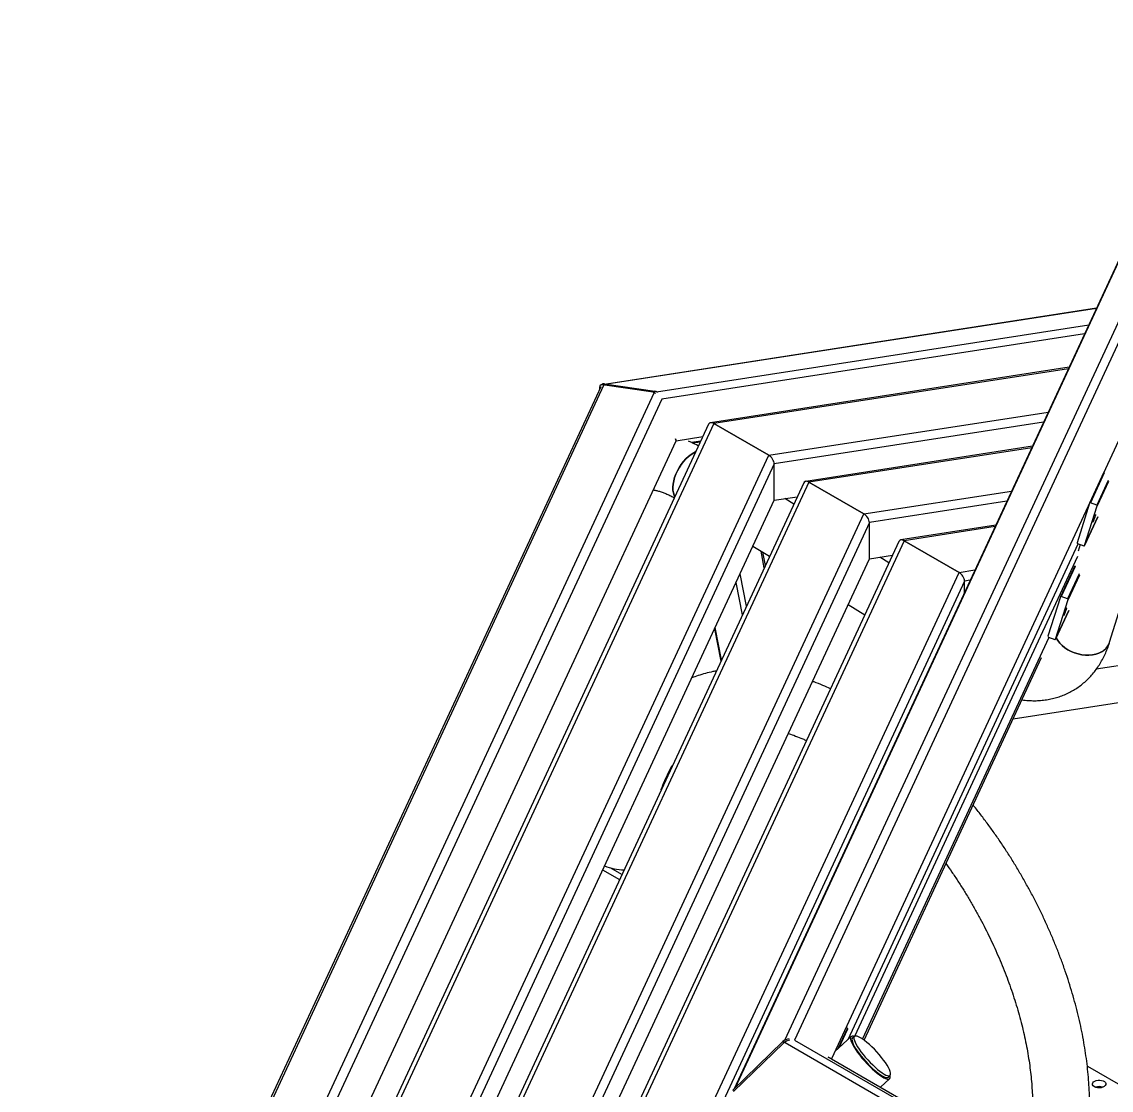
# Model space of a CAD drawing. Header units: millimetres. Extents: x -2153 to 6163, y -6718 to -838.
# Drawn here: x 2816 to 3544, y -2723 to -2009 of the extents above; entities that cross this region are included whole.
import ezdxf

# ---------------------------------------------------------------- set-up
doc = ezdxf.new("R2010")
doc.units = ezdxf.units.MM

# ---------------------------------------------------------------- blocks, each defined once
blk = doc.blocks.new('izometria')
for p, q in [((2749.25, 1560.53), (3027.41, 2159.82)), ((3000.06, 2145.3), (2712.19, 1525.08)), ((2999.26, 2144.44), (2711.46, 1524.38)), ((3053.38, 2127.61), (2783.78, 1546.76)), ((2980.68, 2104.39), (2616.58, 2048.07)), ((2980.61, 2104.25), (2617.01, 2048.01)), ((2653.84, 2042.33), (2974.92, 2092)), ((2990.43, 1856.19), (3057.6, 2072.57)), ((2960.3, 2060.49), (2693.99, 2019.3)), ((2959.81, 2059.44), (2696.4, 2018.69)), ((2614.04, 2047.68), (2612.98, 2047.52)), ((2615.13, 2048.29), (2652.65, 2042.72)), ((2612.35, 2046.03), (2182.3, 1119.52)), ((2614.56, 2047.07), (2184.8, 1121.17)), ((2236.05, 1145.17), (2652.08, 2041.5)), ((2651.3, 2041.94), (2613.78, 2047.51)), ((2651.3, 2041.94), (2652.36, 2042.1)), ((2652.36, 2042.1), (2652.65, 2042.72)), ((2737.22, 1995.13), (2944.87, 2027.25)), ((2692.56, 2018.23), (2290.96, 1153)), ((2696.39, 2018.69), (2296.2, 1156.49)), ((2696.39, 2018.69), (2737.22, 1995.12)), ((2737.22, 1995.13), (2696.4, 2018.69)), ((2941.33, 2019.63), (2741.31, 1988.69)), ((2668.38, 2005.98), (2667.91, 2007.24)), ((2667.91, 2007.24), (2668.33, 2005.95)), ((2668.38, 2005.98), (2688.31, 2009.06)), ((2263.05, 1132.77), (2668.33, 2005.95)), ((2668.32, 2005.99), (2668.38, 2005.98)), ((2686.73, 2005.67), (2679.83, 2004.6)), ((2680.46, 2004.31), (2686.54, 2005.24)), ((2933.07, 2001.83), (2764.66, 1975.78)), ((2932.58, 2000.78), (2767.07, 1975.18)), ((4077.64, 2005.9), (2980.55, 1836.2)), ((2351.97, 1165.12), (2737.22, 1995.12)), ((2741.3, 1988.68), (2358, 1162.87)), ((2741.3, 1961.74), (2741.3, 1988.68)), ((2741.31, 1961.74), (2741.31, 1988.69)), ((2918.84, 1799.43), (4108.86, 1983.51)), ((2767.07, 1975.17), (2392.76, 1168.73)), ((2807.89, 1951.61), (2767.07, 1975.18)), ((2767.07, 1975.17), (2807.89, 1951.61)), ((2986.23, 1982.56), (2975.59, 1959.63)), ((2986.49, 1982.05), (2976.16, 1959.79)), ((2989.4, 1976.51), (2980.84, 1958.06)), ((2989.65, 1975.75), (2981.19, 1957.51)), ((2763.23, 1974.71), (2387.52, 1165.24)), ((2807.89, 1951.61), (2917.64, 1968.58)), ((2367.86, 1157.18), (2741.3, 1961.74)), ((2741.3, 1961.74), (2741.31, 1961.74)), ((2741.31, 1961.74), (2758.44, 1964.39)), ((2755.85, 1958.8), (2749.11, 1962.95)), ((2914.11, 1960.97), (2811.97, 1945.17)), ((2975.57, 1959.59), (2966.24, 1930.18)), ((2980.84, 1958.06), (2976.16, 1959.79)), ((2448.52, 1177.36), (2807.89, 1951.61)), ((2971.86, 1928.1), (2981.19, 1957.51)), ((2811.97, 1945.17), (2454.54, 1175.08)), ((2811.97, 1918.22), (2811.97, 1945.17)), ((2811.97, 1918.22), (2811.97, 1945.17)), ((2905.84, 1943.17), (2835.33, 1932.26)), ((2971.84, 1928.06), (2981.73, 1949.37)), ((2981.75, 1949.41), (2971.86, 1928.1)), ((2905.36, 1942.12), (2837.74, 1931.66)), ((2833.9, 1931.19), (2484.07, 1177.49)), ((2837.74, 1931.65), (2489.31, 1180.97)), ((2725.5, 1927.69), (2737.87, 1920.07)), ((2796.1, 1561.12), (2967.07, 1929.45)), ((2878.57, 1908.09), (2837.74, 1931.66)), ((2837.74, 1931.65), (2878.56, 1908.09)), ((2966.59, 1929.63), (2971.27, 1927.9)), ((2968.6, 1928.89), (2967.06, 1923.93)), ((2464.4, 1169.39), (2811.97, 1918.22)), ((2733.93, 1911.58), (2731.48, 1924.01)), ((2734.72, 1913.27), (2732.76, 1923.22)), ((2801.28, 1563.56), (2966.79, 1920.13)), ((2811.97, 1918.22), (2829.12, 1920.87)), ((2811.97, 1918.22), (2811.97, 1918.22)), ((2826.52, 1915.28), (2819.78, 1919.43)), ((2964.64, 1913), (2953.99, 1890.06)), ((2964.89, 1912.48), (2954.57, 1890.23)), ((2545.07, 1189.6), (2878.56, 1908.09)), ((2720.66, 1882.99), (2715.92, 1907.06)), ((2878.57, 1908.09), (2890.41, 1909.92)), ((2886.88, 1902.3), (2882.65, 1901.65)), ((2967.81, 1906.94), (2959.25, 1888.5)), ((2968.06, 1906.18), (2959.59, 1887.94)), ((2882.64, 1901.65), (2551.08, 1187.3)), ((2717.64, 1876.48), (2712.9, 1900.55)), ((2882.64, 1893.18), (2882.64, 1901.65)), ((2882.65, 1893.2), (2882.65, 1901.65)), ((2953.98, 1890.03), (2944.65, 1860.62)), ((2950.26, 1858.54), (2959.59, 1887.94)), ((2959.25, 1888.5), (2954.57, 1890.23)), ((2796.17, 1884.17), (2808.54, 1876.55)), ((2950.25, 1858.5), (2960.14, 1879.81)), ((2960.15, 1879.84), (2950.26, 1858.54)), ((2696.97, 1866.22), (2701.71, 1842.16)), ((2702.2, 1843.21), (2697.46, 1867.27)), ((2806.91, 1561.37), (2945.47, 1859.89)), ((2945, 1860.07), (2949.67, 1858.33)), ((2807.99, 1560.6), (2939.92, 1844.83)), ((2613.82, 1687.08), (2626.37, 1679.84)), ((2628.16, 1683.7), (2619.96, 1688.43)), ((2795.75, 1569.33), (2794.7, 1570.3)), ((2798.36, 1563.19), (2786.25, 1552.1)), ((2788.87, 1554.49), (2795.75, 1569.33)), ((2789.47, 1555.04), (2795.88, 1568.87)), ((2800.88, 1563.33), (2799.45, 1562.01)), ((2710.42, 1523.37), (2747.79, 1559.46)), ((2748.27, 1558.42), (2710.91, 1522.33)), ((2748.55, 1559.02), (2747.79, 1559.46)), ((2748.27, 1558.42), (2748.55, 1559.02)), ((3510.28, 1119.28), (2749.3, 1558.59)), ((2783.78, 1546.76), (2781.24, 1547.98)), ((2781.24, 1547.98), (2783.82, 1546.67)), ((2783.73, 1546.72), (2783.78, 1546.76)), ((2783.82, 1546.67), (3515.83, 1124.09)), ((2974.2, 1541.09), (2973.89, 1540.91)), ((3005.31, 1523.12), (2974.2, 1541.09)), ((2820.18, 1525.68), (2827, 1531.92)), ((2825.92, 1533.1), (2827.35, 1534.41)), ((2827.38, 1533.87), (2827.28, 1534.35)), ((2710.42, 1523.37), (2711.19, 1522.93))]:
    blk.add_line(p, q)
at = {"flags": 128}
for points in [[(4546.99, 1283.6), (4823.97, 1880.35), (4067.2, 2317.23), (3033.42, 2157.32), (2756.43, 1560.54), (3513.16, 1123.68)], [(2971.89, 2085.46), (2657.72, 2036.87), (2243.36, 1144.13)], [(2615.13, 2048.29), (2614.84, 2047.67), (2613.78, 2047.51)], [(2683.1, 1997.85), (2681.48, 1997.01), (2679.52, 1995.74), (2677.58, 1994.19), (2675.71, 1992.41), (2673.92, 1990.41), (2672.25, 1988.23), (2670.74, 1985.91), (2669.39, 1983.49), (2668.25, 1981.01), (2667.32, 1978.52), (2666.63, 1976.05), (2666.19, 1973.64), (2665.99, 1971.35), (2666.05, 1969.2), (2666.37, 1967.24), (2666.94, 1965.5), (2667.54, 1964.32)], [(2667.54, 1964.32), (2666.94, 1965.5), (2666.37, 1967.24), (2666.05, 1969.2), (2665.99, 1971.35), (2666.19, 1973.64), (2666.63, 1976.05), (2667.32, 1978.52), (2668.25, 1981.01), (2669.39, 1983.49), (2670.74, 1985.91), (2672.25, 1988.23), (2673.92, 1990.41), (2675.71, 1992.41), (2677.58, 1994.19), (2679.52, 1995.74), (2681.48, 1997.01), (2683.1, 1997.85)], [(2979.89, 1950.05), (2980.09, 1950.73), (2980.17, 1951.12), (2980.12, 1951.18), (2979.95, 1950.9), (2979.68, 1950.32), (2979.34, 1949.5), (2978.98, 1948.55), (2978.63, 1947.58), (2978.33, 1946.71), (2978.14, 1946.03), (2978.05, 1945.64), (2978.1, 1945.58), (2978.27, 1945.86), (2978.54, 1946.44), (2978.88, 1947.26), (2979.24, 1948.21), (2979.59, 1949.18), (2979.89, 1950.05)], [(2958.29, 1880.48), (2958.49, 1881.16), (2958.57, 1881.55), (2958.52, 1881.61), (2958.36, 1881.33), (2958.09, 1880.75), (2957.75, 1879.93), (2957.38, 1878.98), (2957.03, 1878.01), (2956.74, 1877.14), (2956.54, 1876.47), (2956.46, 1876.08), (2956.5, 1876.02), (2956.67, 1876.29), (2956.94, 1876.87), (2957.28, 1877.69), (2957.65, 1878.64), (2958, 1879.61), (2958.29, 1880.48)], [(2984.52, 1849.16), (2982.44, 1848.14), (2980.15, 1847.37), (2977.69, 1846.86), (2975.11, 1846.62), (2972.43, 1846.64), (2969.72, 1846.94), (2967.02, 1847.5), (2964.37, 1848.32), (2961.82, 1849.38), (2959.41, 1850.67), (2957.19, 1852.16), (2955.19, 1853.82), (2953.45, 1855.63), (2951.99, 1857.56), (2950.84, 1859.57), (2950.79, 1859.67)], [(2950.79, 1859.67), (2950.84, 1859.57), (2951.99, 1857.56), (2953.45, 1855.63), (2955.19, 1853.82), (2957.19, 1852.16), (2959.41, 1850.67), (2961.82, 1849.38), (2964.37, 1848.32), (2967.02, 1847.5), (2969.72, 1846.94), (2972.43, 1846.64), (2975.11, 1846.62), (2977.69, 1846.86), (2980.15, 1847.37), (2982.44, 1848.14), (2984.52, 1849.16), (2986.36, 1850.4), (2987.91, 1851.85), (2989.17, 1853.48), (2990.1, 1855.27), (2990.43, 1856.19)], [(2800.81, 1563.26), (2800.21, 1563.43), (2799.29, 1563.53), (2798.59, 1563.35), (2798.14, 1562.91), (2797.94, 1562.2), (2797.98, 1561.24), (2798.28, 1560.04), (2798.83, 1558.64), (2799.61, 1557.04), (2800.62, 1555.28), (2801.83, 1553.39), (2803.23, 1551.4), (2804.79, 1549.34), (2806.49, 1547.25), (2808.29, 1545.17), (2810.17, 1543.13), (2812.08, 1541.16), (2814.01, 1539.31), (2815.92, 1537.59), (2817.77, 1536.05), (2819.54, 1534.7), (2821.18, 1533.57), (2822.69, 1532.68), (2824.02, 1532.05), (2825.15, 1531.68), (2826.08, 1531.58), (2826.77, 1531.76), (2827.22, 1532.2), (2827.43, 1532.91), (2827.38, 1533.87)], [(2799.45, 1562.01), (2799.26, 1561.79), (2799.05, 1561.13), (2799.09, 1560.2), (2799.39, 1559.05), (2799.93, 1557.68), (2800.71, 1556.12), (2801.71, 1554.4), (2802.92, 1552.56), (2804.31, 1550.62), (2805.85, 1548.62), (2807.52, 1546.6), (2809.29, 1544.61), (2811.12, 1542.66), (2812.98, 1540.81), (2814.84, 1539.08), (2816.65, 1537.52), (2818.39, 1536.13), (2820.03, 1534.96), (2821.52, 1534.03), (2822.86, 1533.35), (2824, 1532.93), (2824.93, 1532.78), (2825.64, 1532.91), (2825.92, 1533.1)], [(2827.71, 1536.22), (2827.41, 1537.38), (2826.87, 1538.75), (2826.09, 1540.31), (2825.09, 1542.02), (2823.88, 1543.87), (2822.49, 1545.81), (2820.95, 1547.8), (2819.27, 1549.82), (2817.51, 1551.82), (2815.68, 1553.76), (2813.82, 1555.61), (2811.96, 1557.34), (2810.15, 1558.91), (2808.41, 1560.29), (2806.77, 1561.46), (2805.27, 1562.39), (2803.94, 1563.08), (2802.8, 1563.49), (2801.87, 1563.64), (2801.16, 1563.51), (2800.7, 1563.11), (2800.49, 1562.44), (2800.53, 1561.52), (2800.82, 1560.36), (2801.37, 1558.99), (2802.14, 1557.43), (2803.15, 1555.72), (2804.35, 1553.87), (2805.74, 1551.93), (2807.29, 1549.93), (2808.96, 1547.92), (2810.73, 1545.92), (2812.56, 1543.98), (2814.42, 1542.13), (2816.27, 1540.4), (2818.09, 1538.83), (2819.83, 1537.45), (2821.46, 1536.28), (2822.96, 1535.35), (2824.29, 1534.66), (2825.44, 1534.24), (2826.37, 1534.1), (2827.07, 1534.23), (2827.53, 1534.63), (2827.75, 1535.3), (2827.71, 1536.22)], [(2979.14, 1525.98), (2978.32, 1526.61), (2977.82, 1527.34), (2977.68, 1528.12), (2977.91, 1528.9), (2978.5, 1529.61), (2979.39, 1530.2), (2980.53, 1530.63), (2981.83, 1530.87), (2983.19, 1530.9), (2984.51, 1530.71), (2985.7, 1530.33), (2986.66, 1529.77), (2987.33, 1529.08), (2987.65, 1528.32), (2987.61, 1527.53), (2987.19, 1526.79), (2986.45, 1526.13), (2985.42, 1525.61), (2984.19, 1525.27), (2982.85, 1525.14), (2981.49, 1525.22), (2980.23, 1525.51), (2979.14, 1525.98)]]:
    blk.add_lwpolyline(points, dxfattribs=at)
for centre, radius, start, end in [((2975.97, 1959.41), 0.432, 63.04851, 155.14811), ((2980.71, 1957.59), 0.482, 349.82677, 74.79724), ((2966.72, 1930.1), 0.483, 169.85641, 254.78298), ((2971.46, 1928.28), 0.432, 243.06146, 335.16228), ((2954.37, 1889.85), 0.432, 63.04851, 155.14811), ((2959.12, 1888.03), 0.482, 349.84411, 74.7799), ((2945.12, 1860.53), 0.483, 169.85762, 254.78177), ((2949.87, 1858.72), 0.432, 243.06233, 335.16565), ((2978.58, 1860.15), 12.49, 298.41232, 341.45107), ((2628.61, 1718.42), 31.2, 244.69524, 272.19279), ((2795.5, 1569.01), 0.409, 339.60034, 51.73349), ((2974.05, 1540.88), 0.251, 54.35461, 114.3642), ((2982.68, 1517.95), 8.07, 70.86685, 109.13331)]:
    blk.add_arc(centre, radius, start, end)
for centre, major_axis, ratio, start_param, end_param in [((2615.53, 2042.85), (-3.4, 4.31), 0.547693, 5.755403, 7.141738), ((2616.7, 2043.52), (-3.19, 4.44), 0.56905, 5.779187, 6.477059), ((2653.05, 2037.28), (-3.4, 4.31), 0.547693, 5.256338, 5.755403), ((2654.22, 2037.95), (-3.19, 4.44), 0.56905, 5.280118, 5.779187), ((2696.39, 2014.61), (-3.26, 4.34), 0.565784, 5.357335, 6.577199), ((2696.4, 2014.61), (-3.26, 4.34), 0.565784, 5.357335, 6.4062), ((2737.22, 1991.04), (-3.26, 4.34), 0.565784, 3.786538, 5.357335), ((2737.22, 1991.04), (-3.26, 4.34), 0.565784, 3.786538, 5.357335), ((2767.07, 1971.09), (-3.26, 4.34), 0.565784, 5.357335, 6.577199), ((2767.07, 1971.09), (-3.26, 4.34), 0.565784, 5.357335, 6.404851), ((2807.89, 1947.52), (-3.26, 4.34), 0.565784, 3.786538, 5.357335), ((2807.89, 1947.52), (-3.26, 4.34), 0.565784, 3.786538, 5.357335), ((2837.74, 1927.57), (-3.26, 4.34), 0.565784, 5.357335, 6.577199), ((2837.74, 1927.58), (-3.26, 4.34), 0.565784, 5.357335, 5.989172), ((2878.56, 1904), (-3.26, 4.34), 0.565784, 3.786538, 5.357335), ((2878.57, 1904.01), (-3.26, 4.34), 0.565784, 3.786538, 5.357335), ((2752.04, 1557.31), (5.55, 1.54), 0.704395, 1.302157, 2.227253), ((2752.45, 1556.41), (5.48, 1.74), 0.683503, 1.273015, 2.19811)]:
    blk.add_ellipse(centre, major_axis=major_axis, ratio=ratio, start_param=start_param, end_param=end_param)
for points, knots in [([(2685.05, 2002.05), (2684.96, 2002.1), (2683.29, 2003.03), (2680.79, 2004.22), (2678.38, 2005.22), (2677.57, 2005.56)], [0, 0, 0, 0, 0.036044, 0.680878, 1, 1, 1, 1]), ([(2651.39, 1969.44), (2651.84, 1969.37), (2653.07, 1969.18), (2655.27, 1968.62), (2657.95, 1967.78), (2660.76, 1966.7), (2663.69, 1965.37), (2665.84, 1964.3), (2667.02, 1963.61), (2667.17, 1963.52)], [0, 0, 0, 0, 0.103562, 0.280075, 0.454611, 0.628199, 0.801491, 0.974857, 1, 1, 1, 1]), ([(2925.31, 1813.37), (2925.32, 1813.37), (2926.9, 1813.11), (2930.03, 1812.89), (2934.66, 1812.73), (2939.19, 1812.94), (2943.6, 1813.45), (2947.89, 1814.27), (2952.03, 1815.4), (2956.03, 1816.82), (2959.87, 1818.52), (2963.54, 1820.5), (2967.04, 1822.74), (2970.36, 1825.24), (2973.49, 1828), (2976.43, 1830.99), (2979.17, 1834.22), (2981.71, 1837.69), (2984.03, 1841.38), (2986.14, 1845.3), (2988.03, 1849.44), (2989.43, 1853.09), (2990.17, 1855.39), (2990.43, 1856.19)], [0, 0, 0, 0, 0.000195, 0.054773, 0.108585, 0.161593, 0.213804, 0.265262, 0.316047, 0.366265, 0.416042, 0.465511, 0.514817, 0.564075, 0.613414, 0.662976, 0.712895, 0.763295, 0.814283, 0.865942, 0.918324, 0.971448, 1, 1, 1, 1]), ([(2698.32, 1834.85), (2697.47, 1834.7), (2694.73, 1834.22), (2690.2, 1833.09), (2684.93, 1831.56), (2681.59, 1830.31), (2680.03, 1829.73)], [0, 0, 0, 0, 0.133283, 0.435089, 0.735135, 1, 1, 1, 1]), ([(2783.07, 1821.67), (2781.19, 1822.5), (2777.12, 1824.31), (2772.66, 1826.1), (2770.08, 1827), (2769.7, 1827.14)], [0, 0, 0, 0, 0.42117, 0.914264, 1, 1, 1, 1]), ([(2751.77, 1788.51), (2751.84, 1788.49), (2753.62, 1787.93), (2757.2, 1786.58), (2761.61, 1784.84), (2764.3, 1783.61), (2765.21, 1783.2)], [0, 0, 0, 0, 0.016802, 0.408976, 0.800581, 1, 1, 1, 1]), ([(2657.3, 1746.49), (2657.33, 1746.58), (2657.87, 1748.28), (2659.07, 1751.38), (2660.92, 1755.77), (2662.96, 1759.9), (2664.6, 1762.94), (2665.6, 1764.5), (2665.83, 1764.86)], [0, 0, 0, 0, 0.012731, 0.240763, 0.469819, 0.70023, 0.932383, 1, 1, 1, 1]), ([(2975.6, 1511.69), (2975.59, 1513.04), (2975.57, 1516.9), (2975.36, 1523.38), (2974.87, 1531.13), (2974.15, 1538.98), (2973.2, 1546.9), (2972.02, 1554.89), (2970.61, 1562.93), (2968.98, 1571.02), (2967.12, 1579.15), (2965.04, 1587.3), (2962.75, 1595.48), (2960.25, 1603.66), (2957.54, 1611.84), (2954.62, 1620), (2951.5, 1628.15), (2948.19, 1636.27), (2944.69, 1644.35), (2941, 1652.38), (2937.12, 1660.35), (2933.07, 1668.25), (2928.84, 1676.08), (2924.45, 1683.82), (2919.89, 1691.46), (2915.18, 1699), (2910.32, 1706.42), (2905.31, 1713.72), (2900.16, 1720.89), (2894.86, 1727.91), (2891.15, 1732.69), (2889.18, 1735.08), (2889.05, 1735.24)], [0, 0, 0, 0, 0.018723, 0.05391, 0.089081, 0.124237, 0.159373, 0.194487, 0.229578, 0.264643, 0.299683, 0.334698, 0.369688, 0.404657, 0.439604, 0.474531, 0.509441, 0.544335, 0.579215, 0.614085, 0.648945, 0.683798, 0.718647, 0.753494, 0.788341, 0.823189, 0.858043, 0.892901, 0.927769, 0.962647, 0.997539, 1, 1, 1, 1]), ([(2868.86, 1691.75), (2870.33, 1689.67), (2873.36, 1685.39), (2877.77, 1678.77), (2882.13, 1671.91), (2886.35, 1664.96), (2890.43, 1657.91), (2894.34, 1650.77), (2898.1, 1643.57), (2901.69, 1636.3), (2905.1, 1628.99), (2908.34, 1621.64), (2911.39, 1614.27), (2914.26, 1606.88), (2916.94, 1599.49), (2919.42, 1592.12), (2921.7, 1584.77), (2923.78, 1577.45), (2925.66, 1570.18), (2927.33, 1562.97), (2928.8, 1555.83), (2930.05, 1548.78), (2931.1, 1541.82), (2931.94, 1534.96), (2932.57, 1528.22), (2932.99, 1521.62), (2933.18, 1516.12), (2933.19, 1512.85), (2933.2, 1511.69)], [0, 0, 0, 0, 0.0373394, 0.0767213, 0.1161124, 0.1555098, 0.1949112, 0.2343121, 0.2737087, 0.3130987, 0.3524784, 0.3918444, 0.4311935, 0.4705237, 0.5098303, 0.5491112, 0.5883636, 0.6275843, 0.6667702, 0.7059193, 0.7450289, 0.7840972, 0.8231225, 0.8621042, 0.9010418, 0.939936, 0.9787887, 1, 1, 1, 1])]:
    blk.add_open_spline(points, degree=3, knots=knots)

msp = doc.modelspace()

# ---------------------------------------------------------------- block references
at = {"xscale": 0.8999999999999773, "yscale": 0.8999999999999773, "zscale": 0.9}
msp.add_blockref('izometria', (851.93, -4094.21), dxfattribs=at)

doc.saveas('drawing.dxf')
